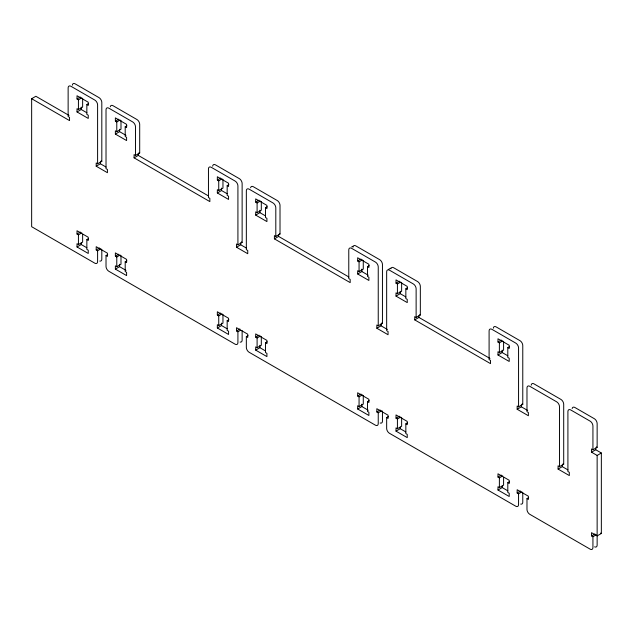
<?xml version="1.0" encoding="UTF-8"?>
<svg xmlns="http://www.w3.org/2000/svg" width="633" height="633" viewBox="0 0 633 633"><rect width="100%" height="100%" fill="white"/><g stroke="black" fill="none" stroke-linecap="round" stroke-linejoin="round"><path stroke-width="0.95" d="M100.971 248.801L97.601 250.747L97.601 261.548A3.972 2.295 60 0 1 94.792 263.17L31.65 226.709L31.65 98.708L35.859 96.279L69.013 115.42M82.638 98.329L82.638 107.08L78.429 109.509L77.02 108.702L77.02 111.938L88.248 118.426L88.248 115.182L86.848 114.375L86.848 104.651L88.248 105.458L88.248 102.222L77.02 95.741L77.02 98.977L80.391 97.039M77.02 98.977L78.429 99.792L81.792 97.846M86.848 104.651L88.525 103.677M77.02 111.938L81.23 109.509L86.848 112.753M120.99 120.476L120.99 129.227L116.781 131.656L115.372 130.841L115.372 134.085L126.6 140.566L126.6 137.329L125.199 136.514L125.199 126.79L126.6 127.605L126.6 124.361L115.372 117.88L115.372 121.125L118.743 119.178M115.372 121.125L116.781 121.932L120.143 119.985M125.199 126.79L126.885 125.825M115.372 134.085L119.582 131.656L125.999 135.359M596.302 534.774L592.931 536.721L591.531 535.914L591.531 532.67L597.141 535.914L601.35 533.484L601.35 453.006L597.141 455.436L591.531 452.199L591.531 448.955L592.931 449.762L592.931 426.001A3.972 2.295 60 0 0 590.122 421.143L570.713 409.931A3.972 2.295 60 0 0 567.912 411.553L567.912 471.506L569.312 472.313L569.312 475.557L558.084 469.077L558.084 465.833L559.485 466.648L559.485 406.695A3.972 2.295 60 0 0 556.684 401.836L529.789 386.304A3.972 2.295 60 0 0 526.98 387.926L526.98 411.687L528.381 412.502L528.381 415.739L517.161 409.258L517.161 406.022L518.562 406.829L518.562 347.96A3.972 2.295 60 0 0 515.753 343.102L491.904 329.326A3.972 2.295 60 0 0 489.095 330.948L489.095 359.568L490.496 360.383L490.496 363.619L414.726 319.879L414.726 316.635L416.126 317.442L416.126 288.822A3.972 2.295 60 0 0 413.325 283.956L389.469 270.188A3.972 2.295 60 0 0 386.66 271.81L386.66 330.679L388.061 331.486L388.061 334.73L376.841 328.25L376.841 325.006L378.241 325.813L378.241 266.944A3.972 2.295 60 0 0 375.432 262.086L351.584 248.31A3.972 2.295 60 0 0 348.775 249.932L348.775 278.56L350.176 279.367L350.176 282.611L274.406 238.863L274.406 235.618L275.806 236.433L275.806 207.806A3.972 2.295 60 0 0 273.005 202.948L249.149 189.172A3.972 2.295 60 0 0 246.34 190.794L246.34 249.663L247.748 250.478L247.748 253.714L236.52 247.234L236.52 243.99L237.921 244.805L237.921 185.936A3.972 2.295 60 0 0 235.112 181.07L211.264 167.302A3.972 2.295 60 0 0 208.455 168.924L208.455 197.543L209.855 198.358L209.855 201.595L134.085 157.846L134.085 154.61L135.486 155.417L135.486 126.79A3.972 2.295 60 0 0 132.685 121.932L108.829 108.164A3.972 2.295 60 0 0 106.02 109.778L106.02 168.655L107.428 169.462L107.428 172.698L96.2 166.218L96.2 162.982L97.601 163.789L101.81 161.36L101.81 102.491A3.972 2.295 60 0 0 99.009 97.632L75.153 83.857A3.972 2.295 60 0 0 72.352 85.194M96.2 166.218L100.41 163.789L106.02 167.033M135.486 155.417L139.695 152.988L139.695 124.361A3.972 2.295 60 0 0 136.894 119.502L113.038 105.727A3.972 2.295 60 0 0 110.277 106.787M134.085 157.846L138.295 155.417L208.542 195.977M82.638 234.329L82.638 242.107L78.429 244.536L77.02 243.721L77.02 246.965L88.248 253.445L88.248 250.209L86.848 249.394L86.848 239.678L88.248 240.485L88.248 237.24L77.02 230.76L77.02 234.004L80.391 232.058M77.02 234.004L78.429 234.811L81.792 232.865M86.848 239.678L88.525 238.704M77.02 246.965L81.23 244.536L86.848 247.772M240.445 330.299L237.921 331.755L237.921 342.564A3.972 2.295 60 0 1 235.112 344.178L108.829 271.272A3.972 2.295 60 0 1 106.02 266.406L106.02 255.605L107.428 256.42L107.428 253.176L96.2 246.696L96.2 249.932L99.563 247.994M222.958 179.345L222.958 188.096L218.741 190.525L217.341 189.71L217.341 192.954L228.568 199.435L228.568 196.198L227.168 195.383L227.168 185.667L228.568 186.474L228.568 183.23L217.341 176.749L217.341 179.994L220.711 178.047M217.341 179.994L218.741 180.801L222.112 178.862M106.02 255.605L107.705 254.632M227.168 185.667L228.845 184.694M217.341 192.954L221.55 190.525L227.168 193.761M120.99 255.495L120.99 264.246L116.781 266.675L115.372 265.868L115.372 269.112L126.6 275.592L126.6 272.348L125.199 271.541L125.199 261.817L126.6 262.624L126.6 259.388L115.372 252.907L115.372 256.143L118.743 254.205M115.372 256.143L116.781 256.958L120.143 255.012M125.199 261.817L126.885 260.843M115.372 269.112L119.582 266.675L125.999 270.378M261.31 201.484L261.31 210.235L257.101 212.664L255.692 211.857L255.692 215.101L266.92 221.582L266.92 218.338L265.52 217.53L265.52 207.806L266.92 208.613L266.92 205.377L255.692 198.897L255.692 202.133L259.063 200.194M255.692 202.133L257.101 202.948L260.464 201.001M265.52 207.806L267.205 206.833M255.692 215.101L259.902 212.664L265.52 215.908M237.921 244.805L242.13 242.376L242.13 183.507A3.972 2.295 60 0 0 239.321 178.641L215.473 164.873A3.972 2.295 60 0 0 212.672 166.202M236.52 247.234L240.73 244.805L246.34 248.041M275.806 236.433L280.015 234.004L280.015 205.377A3.972 2.295 60 0 0 277.214 200.519L253.358 186.743A3.972 2.295 60 0 0 250.597 187.803M274.406 238.863L278.615 236.433L348.862 276.985M222.958 314.372L222.958 323.115L218.741 325.544L217.341 324.737L217.341 327.981L228.568 334.461L228.568 331.217L227.168 330.41L227.168 320.686L228.568 321.501L228.568 318.257L217.341 311.776L217.341 315.012L220.711 313.074M217.341 315.012L218.741 315.827L222.112 313.881M351.703 246.902L352.755 246.292M227.168 320.686L228.845 319.712M217.341 327.981L221.55 325.544L227.168 328.788M381.612 410.825L378.241 412.771L378.241 423.572A3.972 2.295 60 0 1 375.432 425.194L249.149 352.28A3.972 2.295 60 0 1 246.34 347.422L246.34 336.621L247.748 337.429L247.748 334.192L236.52 327.704L236.52 330.948L239.883 329.002M363.271 260.361L363.271 269.104L359.061 271.533L357.661 270.726L357.661 273.97L368.889 280.451L368.889 277.207L367.488 276.399L367.488 266.675L368.889 267.49L368.889 264.246L357.661 257.766L357.661 261.002L361.032 259.063M357.661 261.002L359.061 261.817L362.432 259.87M246.34 336.621L248.025 335.648M367.488 266.675L369.166 265.702M357.661 273.97L361.87 271.541L368.287 275.244M261.31 336.511L261.31 345.262L257.101 347.691L255.692 346.884L255.692 350.12L266.92 356.601L266.92 353.364L265.52 352.549L265.52 342.833L266.92 343.64L266.92 340.404L255.692 333.915L255.692 337.16L259.063 335.213M255.692 337.16L257.101 337.967L260.464 336.028M388.535 269.381L390.64 268.17M265.52 342.833L267.205 341.86M255.692 350.12L259.902 347.691L265.52 350.935M401.631 282.5L401.631 291.251L397.421 293.68L396.013 292.873L396.013 296.109L407.241 302.59L407.241 299.354L405.84 298.539L405.84 288.822L407.241 289.629L407.241 286.393L396.013 279.905L396.013 283.149L399.383 281.202M396.013 283.149L397.421 283.956L400.784 282.017M405.84 288.822L407.525 287.849M396.013 296.109L400.222 293.68L405.84 296.924M378.241 325.813L382.451 323.384L382.451 264.515A3.972 2.295 60 0 0 379.642 259.657L355.793 245.881A3.972 2.295 60 0 0 352.992 247.218M376.841 328.25L381.05 325.813L387.364 329.461M416.126 317.442L420.336 315.012L420.336 286.393A3.972 2.295 60 0 0 417.535 281.527L393.679 267.759A3.972 2.295 60 0 0 390.917 268.811M414.726 319.879L418.935 317.442L489.974 358.46M363.271 395.38L363.271 404.131L359.061 406.56L357.661 405.753L357.661 408.989L368.889 415.47L368.889 412.233L367.488 411.418L367.488 401.702L368.889 402.509L368.889 399.273L357.661 392.792L357.661 396.029L361.032 394.082M357.661 396.029L359.061 396.836L362.432 394.897M367.488 401.702L369.166 400.729M357.661 408.989L361.87 406.56L368.287 410.263M521.932 491.841L518.562 493.787L518.562 504.588A3.972 2.295 60 0 1 515.753 506.21L389.469 433.296A3.972 2.295 60 0 1 386.66 428.438L386.66 417.63L388.061 418.445L388.061 415.201L376.841 408.72L376.841 411.964L380.204 410.018M503.591 341.369L503.591 350.12L499.382 352.549L497.981 351.742L497.981 354.978L509.209 361.459L509.209 358.223L507.801 357.408L507.801 347.691L509.209 348.498L509.209 345.262L497.981 338.782L497.981 342.018L501.352 340.071M497.981 342.018L499.382 342.825L502.752 340.886M386.66 417.63L388.346 416.664M507.801 347.691L509.486 346.718M497.981 354.978L502.191 352.549L507.801 355.793M401.631 417.527L401.631 426.27L397.421 428.707L396.013 427.892L396.013 431.136L407.241 437.617L407.241 434.373L405.84 433.565L405.84 423.841L407.241 424.656L407.241 421.412L396.013 414.931L396.013 418.176L399.383 416.229M396.013 418.176L397.421 418.983L400.784 417.036M405.84 423.841L407.525 422.868M396.013 431.136L400.222 428.707L405.84 431.943M518.562 406.829L522.771 404.4L522.771 345.531A3.972 2.295 60 0 0 519.962 340.665L496.114 326.897A3.972 2.295 60 0 0 493.313 328.234M517.161 409.258L521.37 406.829L527.685 410.477M503.591 477.369L503.591 485.147L499.382 487.576L497.981 486.761L497.981 490.005L509.209 496.486L509.209 493.242L507.801 492.434L507.801 482.71L509.209 483.525L509.209 480.281L497.981 473.8L497.981 477.045L501.352 475.098M497.981 477.045L499.382 477.852L502.752 475.905M507.801 482.71L509.486 481.745M497.981 490.005L502.191 487.576L507.801 490.812M559.485 466.648L563.702 464.211L563.702 404.265A3.972 2.295 60 0 0 560.893 399.399L533.999 383.875A3.972 2.295 60 0 0 531.198 385.212M558.084 469.077L562.294 466.648L567.912 469.884M592.931 536.721L592.931 547.521A3.972 2.295 60 0 1 590.122 549.143L529.789 514.305A3.972 2.295 60 0 1 526.98 509.446L526.98 498.646L528.381 499.453L528.381 496.217L517.161 489.736L517.161 492.972L520.524 491.034M592.931 449.762L597.141 447.333L597.141 423.572A3.972 2.295 60 0 0 594.332 418.714L574.922 407.502A3.972 2.295 60 0 0 572.161 408.562M591.531 452.199L595.74 449.762L601.35 453.006M526.98 498.646L528.666 497.673M591.531 535.914L594.893 533.967M138.999 152.585L139.695 152.988M279.319 233.593L280.015 234.004M419.639 314.609L420.336 315.012M31.65 98.708L69.535 120.587L69.535 117.342L68.135 116.535L68.135 87.908A3.972 2.295 60 0 1 70.943 86.286L94.792 100.061A3.972 2.295 60 0 1 97.601 104.92L97.601 163.789M101.114 160.956L101.81 161.36M241.426 241.964L242.13 242.376M381.746 322.98L382.451 323.384M522.067 403.996L522.771 404.4M596.436 446.93L597.141 447.333M562.998 463.807L563.702 464.211M600.646 533.073L601.35 533.484M96.2 249.932L97.601 250.747M236.52 330.948L237.921 331.755M376.841 411.964L378.241 412.771M517.161 492.972L518.562 493.787M597.141 455.436L597.141 545.092A3.972 2.295 60 0 1 594.585 546.849M595.74 447.942L595.74 449.762M562.294 465.026L562.294 466.648M522.771 492.703L522.771 502.159A3.972 2.295 60 0 1 520.737 504.097M521.37 404.804L521.37 406.829M502.191 350.12L502.191 352.549M502.191 485.954L502.191 487.576M499.382 342.825L499.382 352.549M499.382 477.852L499.382 487.576M418.935 315.622L418.935 317.442M400.222 291.251L400.222 293.68M400.222 427.085L400.222 428.707M397.421 283.956L397.421 293.68M397.421 418.983L397.421 428.707M382.451 411.015L382.451 421.143A3.972 2.295 60 0 1 380.156 423.002M381.05 323.787L381.05 325.813M361.87 269.104L361.87 271.541M361.87 404.131L361.87 406.56M359.061 261.817L359.061 271.533M359.061 396.836L359.061 406.56M278.615 234.606L278.615 236.433M259.902 210.235L259.902 212.664M259.902 345.262L259.902 347.691M257.101 202.948L257.101 212.664M257.101 337.967L257.101 347.691M242.13 330.679L242.13 340.127A3.972 2.295 60 0 1 240.097 342.073M240.73 242.779L240.73 244.805M221.55 188.096L221.55 190.525M221.55 323.115L221.55 325.544M218.741 180.801L218.741 190.525M218.741 315.827L218.741 325.544M138.295 153.597L138.295 155.417M119.582 129.227L119.582 131.656M119.582 264.246L119.582 266.675M116.781 121.932L116.781 131.656M116.781 256.958L116.781 266.675M101.81 249.663L101.81 259.119A3.972 2.295 60 0 1 99.777 261.057M100.41 161.763L100.41 163.789M81.23 107.08L81.23 109.509M81.23 242.914L81.23 244.536M78.429 99.792L78.429 109.509M78.429 234.811L78.429 244.536"/></g></svg>
